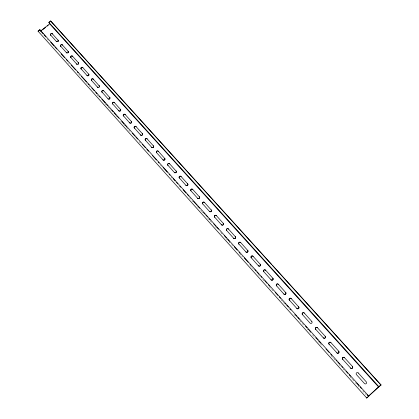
<?xml version="1.0" encoding="UTF-8"?>
<svg xmlns="http://www.w3.org/2000/svg" width="419" height="419" viewBox="0 0 419 419"><rect width="100%" height="100%" fill="white"/><g stroke="black" fill="none" stroke-linecap="round" stroke-linejoin="round"><path stroke-width="0.31" stroke-dasharray="2.1 1.57" d="M47.405 39.307L48.279 40.282M68.365 62.672L69.235 63.646M78.84 74.357L79.715 75.331M86.702 83.119L87.576 84.093M89.32 86.036L90.195 87.011M97.182 94.799L99.366 97.234M105.043 103.561L106.353 105.022M108.097 106.971L109.846 108.914M110.281 109.401L111.59 110.862M115.958 115.733L116.833 116.702M120.761 121.086L121.636 122.06M123.815 124.49L124.689 125.464M126.438 127.413L128.183 129.361M128.617 129.848L129.932 131.309M139.098 141.528L140.407 142.989M160.493 165.379L161.367 166.353M170.973 177.064L171.848 178.038M178.834 185.827L179.709 186.801M189.315 197.506L191.499 199.942M191.933 200.429L193.243 201.89M197.171 206.268L198.046 207.243M200.664 210.165L201.974 211.621M202.414 212.108L203.283 213.082M207.651 217.953L209.835 220.384M210.27 220.871L211.579 222.332M215.513 226.71L216.387 227.685M220.75 232.555L222.934 234.986M225.993 238.395L227.302 239.857M229.046 241.805L229.921 242.774M231.665 244.722L232.54 245.696M239.527 253.485L241.276 255.433M241.711 255.92L242.585 256.894M250.442 265.656L251.751 267.113M252.191 267.6L253.935 269.548M258.303 274.414L260.487 276.849M262.671 279.284L264.415 281.233M269.218 286.586L273.586 291.451M281.008 299.726L284.501 303.623M288.869 308.489L289.739 309.463M294.107 314.329L294.981 315.303M299.784 320.661L303.712 325.039M307.206 328.936L308.08 329.905M309.824 331.853L310.699 332.827M312.448 334.776L315.502 338.18M318.121 341.103L319.87 343.051M320.305 343.538L322.054 345.481M331.22 355.705L335.153 360.089M339.081 364.467L340.83 366.416M343.009 368.846L345.633 371.768M349.996 376.639L354.799 381.992M355.239 382.479L356.108 383.453M358.292 385.883L359.167 386.857M362.66 390.754L366.154 394.646"/><path stroke-width="0.63" d="M272.827 278.274L272.827 278.19A1.194 1.173 22.5 0 1 272.738 279.85A1.194 1.173 22.5 0 1 271.056 279.74L271.062 279.824A1.189 1.173 22.6 0 0 272.738 279.934A1.189 1.173 22.6 0 0 272.827 278.274L265.604 270.182A1.184 1.168 15.4 0 0 263.933 270.077A1.184 1.168 15.4 0 0 263.839 271.727L263.844 271.816A1.184 1.168 15.5 0 1 263.939 270.171A1.184 1.168 15.5 0 1 265.604 270.271L265.604 270.182M276.556 285.842L276.55 285.92A1.199 1.178 27.4 0 1 276.634 284.255A1.199 1.178 27.4 0 1 278.321 284.365L278.326 284.281A1.199 1.178 27.3 0 0 276.64 284.176A1.199 1.178 27.3 0 0 276.556 285.842L283.862 294.038A1.205 1.184 32.7 0 0 285.004 294.421M283.862 294.038L283.873 293.965A1.205 1.184 32.7 0 0 285.564 294.075A1.205 1.184 32.7 0 0 285.643 292.399L285.638 292.472A1.205 1.184 32.7 0 1 285.297 294.321M289.44 300.145L289.424 300.219A1.21 1.184 35.9 0 1 289.503 298.532A1.21 1.184 35.9 0 1 291.205 298.642L291.215 298.574A1.215 1.189 35.9 0 0 289.519 298.459A1.215 1.189 35.9 0 0 289.44 300.145L296.835 308.447A1.22 1.189 39.3 0 0 298.543 308.562A1.22 1.189 39.3 0 0 298.621 306.86L298.637 306.797A1.22 1.189 39.3 0 1 298.564 308.494A1.22 1.189 39.3 0 1 296.856 308.379L296.835 308.447M302.497 314.643L302.476 314.706A1.226 1.194 41.4 0 1 302.549 312.998A1.226 1.194 41.4 0 1 304.262 313.119L304.283 313.056A1.231 1.194 41.4 0 0 302.57 312.941A1.231 1.194 41.4 0 0 302.497 314.643L309.987 323.044A1.236 1.199 43.6 0 0 311.71 323.164A1.236 1.199 43.6 0 0 311.778 321.446L311.804 321.389M315.732 329.339L315.706 329.392A1.241 1.205 44.9 0 1 315.769 327.663A1.241 1.205 44.9 0 1 317.497 327.789L325.118 336.232A1.252 1.21 46.4 0 1 325.055 337.971A1.252 1.21 46.4 0 1 323.316 337.845L315.732 329.339A1.247 1.205 44.9 0 1 315.8 327.611A1.247 1.205 44.9 0 1 317.529 327.737M323.316 337.845L323.353 337.798A1.252 1.21 46.4 0 0 325.092 337.924A1.252 1.21 46.4 0 0 325.149 336.185L325.118 336.232M330.952 342.616A1.262 1.21 47.3 0 0 329.208 342.491A1.262 1.21 47.3 0 0 329.151 344.235L329.114 344.277A1.262 1.21 47.3 0 1 329.172 342.533A1.262 1.21 47.3 0 1 330.916 342.658L338.683 351.18A1.273 1.215 48.4 0 1 338.631 352.939A1.273 1.215 48.4 0 1 336.876 352.808L336.829 352.845A1.273 1.215 48.4 0 0 338.583 352.976A1.273 1.215 48.4 0 0 338.636 351.216L338.683 351.18M367.065 394.756L368.374 396.217L381.028 384.972L50.647 20.95L48.84 22.396L49.662 23.804L378.519 386.92M381.028 384.972L378.849 386.564L366.693 398.05L368.804 396.175L39.789 29.623L38.113 31.294M38.595 30.906L39.564 30.137M49.332 22.333L50.647 20.95M43.267 33.934L40.643 31.011L49.662 23.804M40.905 31.132L41.879 30.351M42.853 29.576L45.771 27.24M47.232 26.078L48.206 25.297M344.518 357.732L344.565 357.7A1.278 1.22 49.1 0 0 342.805 357.569A1.278 1.22 49.1 0 0 342.758 359.334L350.588 368.029A1.288 1.226 49.8 0 0 352.358 368.165A1.288 1.226 49.8 0 0 352.4 366.384L344.518 357.732A1.278 1.22 49.1 0 0 342.758 357.601A1.278 1.22 49.1 0 0 342.705 359.366L342.758 359.334M352.4 366.384L352.342 366.41A1.288 1.226 49.8 0 1 352.3 368.191A1.288 1.226 49.8 0 1 350.53 368.055L350.588 368.029M358.303 373.015L366.243 381.814A1.304 1.231 50.9 0 1 366.206 383.615A1.304 1.231 50.9 0 1 364.42 383.479L356.49 374.67A1.294 1.226 50.3 0 1 356.527 372.879A1.294 1.226 50.3 0 1 358.303 373.015L358.365 372.994M368.374 396.217L368.804 396.175M50.778 21.175L271.475 264.363M272.355 265.332L380.95 384.988M48.84 22.396L378.991 386.837M52.286 33.761L52.412 33.976A1.048 0.922 -26.8 0 0 50.977 33.939A1.048 0.922 -26.8 0 0 50.788 35.28L50.657 35.065A1.048 0.922 -26.8 0 1 50.846 33.719A1.048 0.922 -26.8 0 1 52.286 33.761L58.11 40.292A1.053 0.927 -26.7 0 1 58.246 41.219M62.316 44.88L62.441 45.09A1.053 0.932 -26.6 0 0 60.996 45.053A1.053 0.932 -26.6 0 0 60.807 46.404L60.682 46.195A1.053 0.932 -26.6 0 1 60.87 44.838A1.053 0.932 -26.6 0 1 62.316 44.88L68.203 51.479A1.058 0.943 -26.5 0 1 68.213 52.647M72.471 56.13L72.587 56.34A1.063 0.948 -26.4 0 0 71.13 56.293A1.063 0.948 -26.4 0 0 70.947 57.665L70.827 57.455A1.063 0.948 -26.4 0 1 71.01 56.088A1.063 0.948 -26.4 0 1 72.471 56.13L78.421 62.803A1.063 0.953 -26.3 0 1 78.557 63.007M82.742 67.517L82.857 67.721A1.068 0.958 -26.2 0 0 81.386 67.674A1.068 0.958 -26.2 0 0 81.207 69.056L81.097 68.852A1.068 0.958 -26.2 0 1 81.276 67.469A1.068 0.958 -26.2 0 1 82.742 67.517L88.76 74.263A1.068 0.964 -26.1 0 1 88.582 75.656M93.138 79.039L93.248 79.238A1.074 0.969 -26 0 0 91.766 79.186A1.074 0.969 -26 0 0 91.593 80.584L91.483 80.39A1.074 0.969 -26 0 1 91.661 78.992A1.074 0.969 -26 0 1 93.138 79.039L99.219 85.858A1.079 0.974 -25.9 0 1 99.376 86.827M103.661 90.703L103.765 90.892A1.079 0.979 -25.8 0 0 102.273 90.839A1.079 0.979 -25.8 0 0 102.105 92.253L102 92.065A1.079 0.979 -25.8 0 1 102.173 90.651A1.079 0.979 -25.8 0 1 103.661 90.703L109.809 97.596A1.084 0.99 -25.6 0 1 109.956 97.81M114.314 102.508L120.531 109.474A1.089 1 -25.2 0 1 120.368 110.915A1.089 1 -25.2 0 1 118.86 110.857L112.648 103.881A1.084 0.995 -25.4 0 1 112.811 102.451A1.084 0.995 -25.4 0 1 114.314 102.508L114.408 102.692A1.084 0.995 -25.4 0 0 112.905 102.634A1.084 0.995 -25.4 0 0 112.742 104.064L112.648 103.881M125.098 114.455L125.187 114.638A1.095 1.006 -25.1 0 0 123.673 114.576A1.095 1.006 -25.1 0 0 123.511 116.021L123.422 115.843A1.095 1.006 -25.1 0 1 123.579 114.397A1.095 1.006 -25.1 0 1 125.098 114.455L131.383 121.505A1.095 1.011 -24.8 0 1 131.55 122.505M136.013 126.554L142.366 133.677A1.1 1.027 -24.4 0 1 142.214 135.148A1.1 1.027 -24.4 0 1 140.679 135.08L134.326 127.952A1.1 1.016 -24.6 0 1 134.483 126.491A1.1 1.016 -24.6 0 1 136.013 126.554L136.096 126.727A1.1 1.016 -24.6 0 0 134.567 126.664A1.1 1.016 -24.6 0 0 134.415 128.12L134.326 127.952M147.059 138.804L147.137 138.967A1.105 1.032 -24.1 0 0 145.597 138.899A1.105 1.032 -24.1 0 0 145.451 140.375L145.372 140.208A1.105 1.032 -24.1 0 1 145.524 138.736A1.105 1.032 -24.1 0 1 147.059 138.804L153.49 146.006A1.11 1.037 -23.8 0 1 152.825 147.739M158.251 151.201L164.751 158.487A1.116 1.053 -23 0 1 164.609 159.985A1.116 1.053 -23 0 1 163.049 159.917L156.554 152.621A1.11 1.042 -23.5 0 1 156.696 151.133A1.11 1.042 -23.5 0 1 158.251 151.201L158.319 151.359A1.11 1.042 -23.5 0 0 156.769 151.29A1.11 1.042 -23.5 0 0 156.622 152.783L156.554 152.621M169.58 163.756L169.643 163.908A1.121 1.058 -22.7 0 0 168.077 163.834A1.121 1.058 -22.7 0 0 167.94 165.343L167.872 165.191A1.121 1.058 -22.7 0 1 168.014 163.682A1.121 1.058 -22.7 0 1 169.58 163.756L176.153 171.125A1.121 1.063 -22.1 0 1 175.771 172.801M181.05 176.472L181.108 176.619A1.126 1.068 -21.7 0 0 179.531 176.54A1.126 1.068 -21.7 0 0 179.395 178.065L179.337 177.918A1.126 1.074 -21.7 0 1 179.473 176.394A1.126 1.074 -21.7 0 1 181.05 176.472L187.702 183.925A1.131 1.079 -20.9 0 1 187.948 184.423M192.667 189.346L192.719 189.488A1.131 1.084 -20.3 0 0 191.127 189.404A1.131 1.084 -20.3 0 0 191.001 190.944L190.949 190.807A1.131 1.084 -20.3 0 1 191.08 189.268A1.131 1.084 -20.3 0 1 192.667 189.346L199.397 196.888A1.137 1.095 -19.3 0 1 199.648 197.396M204.435 202.387L204.477 202.518A1.142 1.1 -18.5 0 0 202.875 202.435A1.142 1.1 -18.5 0 0 202.754 203.99L202.707 203.864A1.142 1.1 -18.5 0 1 202.833 202.304A1.142 1.1 -18.5 0 1 204.435 202.387L211.239 210.019A1.147 1.105 -17.1 0 1 210.589 211.841M216.351 215.596L223.238 223.317A1.152 1.121 -13.9 0 1 223.128 224.898A1.152 1.121 -13.9 0 1 221.504 224.809L214.617 217.084A1.147 1.11 -15.9 0 1 214.738 215.513A1.147 1.11 -15.9 0 1 216.351 215.596L216.387 215.722A1.147 1.11 -15.9 0 0 214.774 215.633A1.147 1.11 -15.9 0 0 214.654 217.21L214.617 217.084M228.423 228.978L228.455 229.093A1.157 1.126 -12.1 0 0 226.826 229.004A1.157 1.126 -12.1 0 0 226.716 230.591L226.684 230.481A1.157 1.126 -12.1 0 1 226.794 228.889A1.157 1.126 -12.1 0 1 228.423 228.978L235.394 236.787A1.163 1.137 -9 0 1 234.75 238.652M240.658 242.533L247.708 250.436A1.168 1.147 -1.3 0 1 247.608 252.055A1.168 1.147 -1.3 0 1 245.958 251.955L238.909 244.052A1.163 1.142 -6.1 0 1 239.013 242.439A1.163 1.142 -6.1 0 1 240.658 242.533L240.674 242.643A1.163 1.142 -6.1 0 0 239.034 242.543A1.163 1.142 -6.1 0 0 238.93 244.157L238.909 244.052M253.045 256.266L260.183 264.263A1.178 1.163 9.9 0 1 260.089 265.903A1.178 1.163 9.9 0 1 258.423 265.798L251.29 257.795A1.173 1.152 3.1 0 1 251.39 256.166A1.173 1.152 3.1 0 1 253.045 256.266L253.06 256.365A1.173 1.152 3.1 0 0 251.405 256.266A1.173 1.152 3.1 0 0 251.306 257.894L251.29 257.795M278.326 284.281L285.638 292.472M291.215 298.574L298.621 306.86M304.283 313.056L311.778 321.446M50.657 35.065L56.481 41.601A1.053 0.927 -26.7 0 0 56.67 41.759M60.682 46.195L66.569 52.799A1.058 0.943 -26.5 0 0 66.757 52.962M70.827 57.455L76.777 64.133A1.063 0.953 -26.3 0 0 76.97 64.296M81.097 68.852L87.105 75.603A1.068 0.964 -26.1 0 0 88.084 75.891M91.483 80.39L97.564 87.215A1.079 0.974 -25.9 0 0 97.763 87.377M102 92.065L108.144 98.963A1.084 0.99 -25.6 0 0 108.348 99.13M123.422 115.843L129.701 122.893A1.095 1.011 -24.8 0 0 130.985 123.107M145.372 140.208L151.793 147.42A1.11 1.037 -23.8 0 0 152.259 147.713M167.872 165.191L174.445 172.565A1.121 1.063 -22.1 0 0 174.917 172.869M179.337 177.918L185.984 185.381A1.131 1.079 -20.9 0 0 187.901 184.989M190.949 190.807L197.674 198.355A1.137 1.095 -19.3 0 0 199.664 197.679M202.707 203.864L209.51 211.495A1.147 1.105 -17.1 0 0 210.003 211.81M226.684 230.481L233.65 238.296A1.163 1.137 -9 0 0 234.148 238.621M263.839 271.727L271.062 279.824M329.151 344.235L336.876 352.808M44.142 34.908L45.886 36.856M50.694 42.214L54.192 46.106M55.062 47.08L56.811 49.028M61.179 53.899L64.678 57.796M66.427 59.739L67.737 61.2M71.23 65.097L75.603 69.968M77.347 71.916L78.222 72.89M81.281 76.3L86.523 82.14M88.273 84.088L89.147 85.062M91.771 87.985L94.39 90.907M95.705 92.369L97.014 93.825M99.198 96.26L100.073 97.234M101.822 99.183L105.316 103.079M106.625 104.541L107.94 106.002M111.868 110.386L113.182 111.842M114.057 112.816L116.241 115.251M117.55 116.712L118.86 118.174M121.919 121.583L124.108 124.019M124.977 124.993L126.727 126.941M132.409 133.268L135.028 136.191M135.903 137.165L137.652 139.113M142.46 144.466L145.519 147.876M146.828 149.337L148.577 151.285M152.511 155.669L156.444 160.053M158.188 161.996L159.063 162.97M162.996 167.354L167.364 172.225M169.114 174.173L169.988 175.147M173.047 178.552L175.231 180.987M176.54 182.448L177.855 183.91M180.039 186.345L180.914 187.319M183.098 189.755L186.156 193.164M187.466 194.626L188.775 196.082M193.583 201.439L197.082 205.336M198.391 206.797L199.701 208.259M203.634 212.637L204.943 214.099M205.818 215.073L207.567 217.021M209.317 218.969L210.191 219.944M213.685 223.84L215.869 226.276M216.743 227.25L218.493 229.193M224.17 235.525L226.36 237.961M227.669 239.422L229.418 241.37M234.221 246.723L237.28 250.133M239.029 252.081L239.904 253.055M244.272 257.926L248.205 262.31M249.954 264.253L250.829 265.227M254.762 269.611L256.072 271.072M256.947 272.046L258.696 273.995M260.88 276.43L261.755 277.404M264.813 280.809L266.997 283.244M268.307 284.705L269.616 286.167M275.299 292.499L277.923 295.421M279.232 296.877L280.541 298.338M284.91 303.209L285.784 304.184M286.659 305.158L288.408 307.106M290.158 309.054L291.027 310.029M295.4 314.894L296.71 316.355M297.584 317.33L299.334 319.278M305.451 326.097L307.195 328.046M308.51 329.507L310.254 331.45M315.936 337.782L318.121 340.218M319.435 341.679L320.745 343.14M325.987 348.98L329.046 352.389M330.795 354.338L331.67 355.312M336.038 360.183L336.913 361.157M337.787 362.131L339.531 364.08M341.721 366.51L342.59 367.484M346.089 371.381L347.838 373.329M349.147 374.79L350.457 376.252M356.574 383.066L358.758 385.501M360.073 386.962L361.382 388.423M37.972 31.074L366.761 398.045M39.789 29.623L40.643 31.011M56.481 41.601L56.35 41.387A1.053 0.932 -26.7 0 0 57.796 41.429A1.053 0.932 -26.7 0 0 57.984 40.077L58.11 40.292M66.569 52.799L66.448 52.59A1.058 0.943 -26.5 0 0 67.899 52.637A1.058 0.943 -26.5 0 0 68.082 51.27L68.203 51.479M76.777 64.133L76.661 63.929A1.063 0.953 -26.3 0 0 78.123 63.976A1.063 0.953 -26.3 0 0 78.306 62.599L78.421 62.803M87.105 75.603L86.995 75.404A1.068 0.964 -26.1 0 0 88.472 75.457A1.068 0.964 -26.1 0 0 88.65 74.063L88.76 74.263M97.564 87.215L97.459 87.021A1.079 0.974 -25.9 0 0 98.947 87.073A1.079 0.974 -25.9 0 0 99.114 85.665L99.219 85.858M108.144 98.963L108.044 98.774A1.084 0.99 -25.6 0 0 109.548 98.832A1.084 0.99 -25.6 0 0 109.715 97.407L109.809 97.596M118.86 110.857L118.766 110.674A1.089 1 -25.2 0 0 120.274 110.731A1.089 1 -25.2 0 0 120.436 109.296L120.531 109.474M129.701 122.893L129.618 122.72A1.095 1.011 -24.8 0 0 131.137 122.783A1.095 1.011 -24.8 0 0 131.294 121.327L131.383 121.505M140.679 135.08L140.601 134.913A1.105 1.027 -24.4 0 0 142.135 134.981A1.105 1.027 -24.4 0 0 142.287 133.509L142.366 133.677M151.793 147.42L151.72 147.258A1.11 1.037 -23.8 0 0 153.27 147.331A1.11 1.037 -23.8 0 0 153.417 145.843L153.49 146.006M163.049 159.917L162.981 159.759A1.116 1.053 -23 0 0 164.541 159.833A1.116 1.053 -23 0 0 164.683 158.335L164.751 158.487M174.445 172.565L174.383 172.419A1.126 1.063 -22.1 0 0 175.954 172.497A1.126 1.063 -22.1 0 0 176.095 170.978L176.153 171.125M185.984 185.381L185.931 185.24A1.131 1.079 -20.9 0 0 187.518 185.318A1.131 1.079 -20.9 0 0 187.649 183.784L187.702 183.925M197.674 198.355L197.627 198.224A1.137 1.095 -19.3 0 0 199.224 198.307A1.137 1.095 -19.3 0 0 199.35 196.752L199.397 196.888M209.51 211.495L209.474 211.37A1.147 1.105 -17.1 0 0 211.082 211.459A1.147 1.105 -17.1 0 0 211.202 209.893L211.239 210.019M221.504 224.809L221.473 224.694A1.152 1.121 -13.9 0 0 223.097 224.783A1.152 1.121 -13.9 0 0 223.207 223.196L223.238 223.317M233.65 238.296L233.624 238.186A1.163 1.137 -9 0 0 235.263 238.28A1.163 1.137 -9 0 0 235.368 236.677L235.394 236.787M245.958 251.955L245.937 251.856A1.168 1.147 -1.4 0 0 247.592 251.955A1.168 1.147 -1.4 0 0 247.692 250.332L247.708 250.436M258.423 265.798L258.418 265.709A1.178 1.163 9.9 0 0 260.084 265.808A1.178 1.163 9.9 0 0 260.178 264.169L260.183 264.263M131.419 122.751A1.095 1.011 -24.8 0 1 131.226 122.956M58.11 41.45A1.053 0.927 -26.7 0 1 57.922 41.643M68.019 52.846A1.058 0.943 -26.5 0 1 67.789 52.993M78.568 63.751A1.063 0.953 -26.3 0 1 78.007 64.327M99.052 87.267A1.079 0.974 -25.9 0 1 98.816 87.414M109.972 98.575A1.084 0.99 -25.6 0 1 109.406 99.167"/></g></svg>
